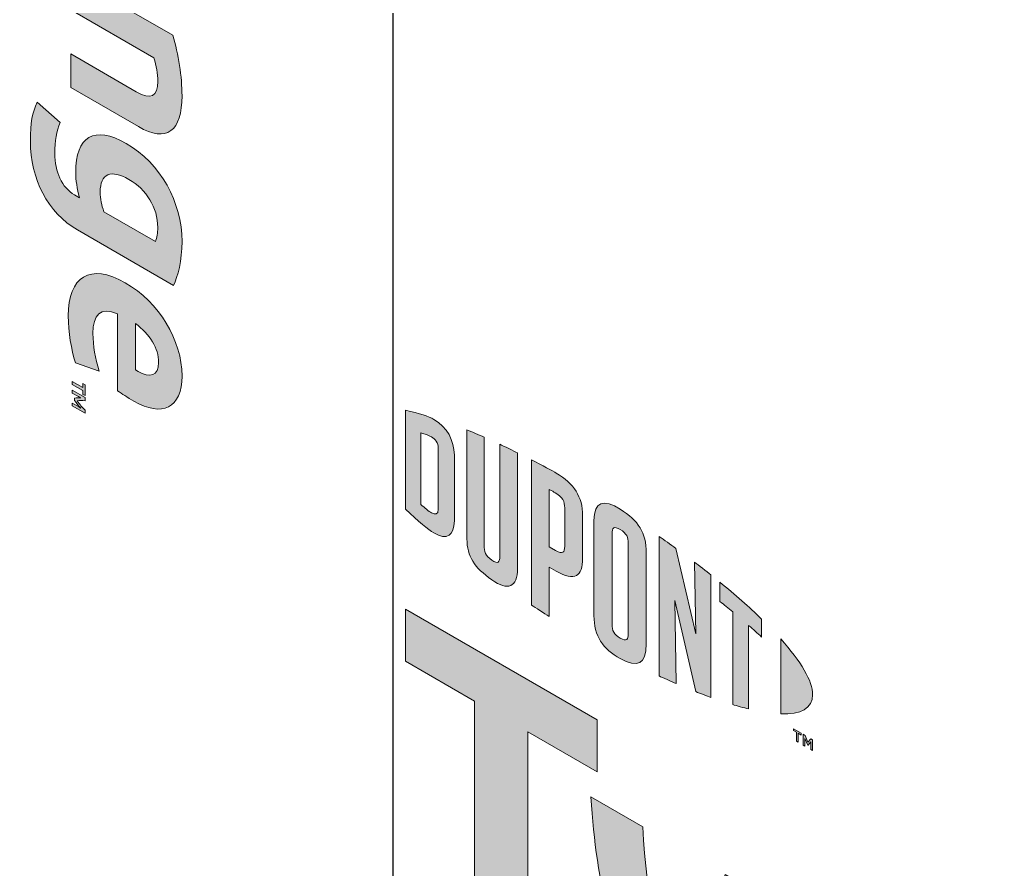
# Model space of a CAD drawing. Header units: inches. Extents: x -20.8 to 74.7, y -53.7 to 19.1.
# Drawn here: x 59.364 to 60.078, y -38.098 to -37.476 of the extents above; entities that cross this region are included whole.
import ezdxf

# ---------------------------------------------------------------- set-up
doc = ezdxf.new("R2010")
doc.units = ezdxf.units.IN
doc.header["$MEASUREMENT"] = 0
for name, color, linetype, lineweight in [('G-ANNO-TTLB', 7, 'Continuous', 0), ('LOGOS', 7, 'Continuous', 0), ('TYVEK', 7, 'Continuous', 0)]:
    doc.layers.add(name, color=color, linetype=linetype, lineweight=lineweight)

# ---------------------------------------------------------------- blocks, each defined once
blk = doc.blocks.new('Block_546')
at = {"layer": 'TYVEK', "true_color": 0x18467f, "transparency": 33554687}
h = blk.add_hatch(color=156, dxfattribs=at)
h.dxf.hatch_style = 2
h.paths.add_polyline_path([(59.40985, -37.74554), (59.40985, -37.74269), (59.41148, -37.74363), (59.41148, -37.75153), (59.40985, -37.75058), (59.40985, -37.74773), (59.40211, -37.74326), (59.40211, -37.74107)])
h = blk.add_hatch(color=156, dxfattribs=at)
h.dxf.hatch_style = 2
edge = h.paths.add_edge_path()
edge.add_spline(control_points=[(59.41148, -37.76434), (59.41148, -37.76434), (59.40211, -37.75893), (59.40211, -37.75893), (59.40211, -37.75893), (59.40211, -37.75692), (59.40211, -37.75692), (59.40211, -37.75692), (59.40659, -37.7595), (59.40659, -37.7595), (59.40717, -37.75984), (59.40775, -37.76021), (59.4083, -37.7606), (59.40684, -37.75898), (59.40533, -37.75716), (59.40373, -37.75506), (59.40373, -37.75506), (59.40373, -37.75334), (59.40373, -37.75334), (59.40534, -37.75309), (59.40686, -37.753), (59.40833, -37.75307), (59.4078, -37.75283), (59.4072, -37.75254), (59.40659, -37.75218), (59.40659, -37.75218), (59.40211, -37.7496), (59.40211, -37.7496), (59.40211, -37.7496), (59.40211, -37.74757), (59.40211, -37.74757), (59.40211, -37.74757), (59.41148, -37.75298), (59.41148, -37.75298), (59.41148, -37.75298), (59.41148, -37.75524), (59.41148, -37.75524), (59.4094, -37.75502), (59.40764, -37.75502), (59.40565, -37.75531), (59.40764, -37.7579), (59.4094, -37.7599), (59.41148, -37.76209), (59.41148, -37.76209), (59.41148, -37.76434), (59.41148, -37.76434)], knot_values=[0, 0, 0, 0, 1, 1, 1, 2, 2, 2, 3, 3, 3, 4, 4, 4, 5, 5, 5, 6, 6, 6, 7, 7, 7, 8, 8, 8, 9, 9, 9, 10, 10, 10, 11, 11, 11, 12, 12, 12, 13, 13, 13, 14, 14, 14, 15, 15, 15, 15], degree=3, periodic=0)
at = {"layer": 'TYVEK'}
blk.add_lwpolyline([(59.40985, -37.74554), (59.40985, -37.74269), (59.41148, -37.74363), (59.41148, -37.75153), (59.40985, -37.75058), (59.40985, -37.74773), (59.40211, -37.74326), (59.40211, -37.74107)], close=True, dxfattribs=at)
blk.add_open_spline([(59.41148, -37.76434), (59.41148, -37.76434), (59.40211, -37.75893), (59.40211, -37.75893), (59.40211, -37.75893), (59.40211, -37.75692), (59.40211, -37.75692), (59.40211, -37.75692), (59.40659, -37.7595), (59.40659, -37.7595), (59.40717, -37.75984), (59.40775, -37.76021), (59.4083, -37.7606), (59.40684, -37.75898), (59.40533, -37.75716), (59.40373, -37.75506), (59.40373, -37.75506), (59.40373, -37.75334), (59.40373, -37.75334), (59.40534, -37.75309), (59.40686, -37.753), (59.40833, -37.75307), (59.4078, -37.75283), (59.4072, -37.75254), (59.40659, -37.75218), (59.40659, -37.75218), (59.40211, -37.7496), (59.40211, -37.7496), (59.40211, -37.7496), (59.40211, -37.74757), (59.40211, -37.74757), (59.40211, -37.74757), (59.41148, -37.75298), (59.41148, -37.75298), (59.41148, -37.75298), (59.41148, -37.75524), (59.41148, -37.75524), (59.4094, -37.75502), (59.40764, -37.75502), (59.40565, -37.75531), (59.40764, -37.7579), (59.4094, -37.7599), (59.41148, -37.76209), (59.41148, -37.76209), (59.41148, -37.76434), (59.41148, -37.76434)], degree=3, knots=[0, 0, 0, 0, 1, 1, 1, 2, 2, 2, 3, 3, 3, 4, 4, 4, 5, 5, 5, 6, 6, 6, 7, 7, 7, 8, 8, 8, 9, 9, 9, 10, 10, 10, 11, 11, 11, 12, 12, 12, 13, 13, 13, 14, 14, 14, 15, 15, 15, 15], dxfattribs=at)
blk = doc.blocks.new('Block_547')
at = {"layer": 'TYVEK', "true_color": 0x18467f, "transparency": 33554687}
h = blk.add_hatch(color=156, dxfattribs=at)
h.dxf.hatch_style = 2
edge = h.paths.add_edge_path()
edge.add_spline(control_points=[(59.40109, -37.44486), (59.40109, -37.44486), (59.4756, -37.48788), (59.4756, -37.48788), (59.4798, -37.50154), (59.48244, -37.5184), (59.48244, -37.53213), (59.48244, -37.55816), (59.47124, -37.56667), (59.45055, -37.55473), (59.45055, -37.55473), (59.40109, -37.52617), (59.40109, -37.52617), (59.40109, -37.52617), (59.40109, -37.50156), (59.40109, -37.50156), (59.40109, -37.50156), (59.449, -37.52922), (59.449, -37.52922), (59.45973, -37.53542), (59.46471, -37.53259), (59.46471, -37.52171), (59.46471, -37.51601), (59.46378, -37.51012), (59.46191, -37.5044), (59.46191, -37.5044), (59.40109, -37.46929), (59.40109, -37.46929), (59.40109, -37.46929), (59.40109, -37.44486), (59.40109, -37.44486)], knot_values=[0, 0, 0, 0, 1, 1, 1, 2, 2, 2, 3, 3, 3, 4, 4, 4, 5, 5, 5, 6, 6, 6, 7, 7, 7, 8, 8, 8, 9, 9, 9, 10, 10, 10, 10], degree=3, periodic=0)
h = blk.add_hatch(color=156, dxfattribs=at)
h.dxf.hatch_style = 2
edge = h.paths.add_edge_path()
edge.add_spline(control_points=[(59.42256, -37.60258), (59.42256, -37.60758), (59.42365, -37.6123), (59.4252, -37.61695), (59.4252, -37.61695), (59.463, -37.63877), (59.463, -37.63877), (59.46393, -37.63592), (59.46471, -37.63245), (59.46471, -37.62852), (59.46471, -37.6139), (59.45631, -37.60067), (59.44355, -37.59331), (59.43064, -37.58586), (59.42256, -37.58885), (59.42256, -37.60258)], knot_values=[0, 0, 0, 0, 1, 1, 1, 2, 2, 2, 3, 3, 3, 4, 4, 4, 5, 5, 5, 5], degree=3, periodic=0)
edge = h.paths.add_edge_path()
edge.add_spline(control_points=[(59.37154, -37.56528), (59.37154, -37.55173), (59.37294, -37.54451), (59.37636, -37.53686), (59.37636, -37.53686), (59.39331, -37.55182), (59.39331, -37.55182), (59.39067, -37.55778), (59.38943, -37.56527), (59.38943, -37.57418), (59.38943, -37.58791), (59.3944, -37.59917), (59.40389, -37.60464), (59.40389, -37.60464), (59.40747, -37.60671), (59.40747, -37.60671), (59.4056, -37.6001), (59.40467, -37.59386), (59.40467, -37.58833), (59.40467, -37.56194), (59.4182, -37.55353), (59.44169, -37.56709), (59.46673, -37.58155), (59.48244, -37.61005), (59.48244, -37.63876), (59.48244, -37.65285), (59.47933, -37.6646), (59.47622, -37.67083), (59.47622, -37.67083), (59.40607, -37.63033), (59.40607, -37.63033), (59.38414, -37.61767), (59.37154, -37.5931), (59.37154, -37.56528)], knot_values=[0, 0, 0, 0, 1, 1, 1, 2, 2, 2, 3, 3, 3, 4, 4, 4, 5, 5, 5, 6, 6, 6, 7, 7, 7, 8, 8, 8, 9, 9, 9, 10, 10, 10, 11, 11, 11, 11], degree=3, periodic=0)
h = blk.add_hatch(color=156, dxfattribs=at)
h.dxf.hatch_style = 2
edge = h.paths.add_edge_path()
edge.add_spline(control_points=[(59.44838, -37.6988), (59.44838, -37.6988), (59.44838, -37.73268), (59.44838, -37.73268), (59.44838, -37.73268), (59.45024, -37.73376), (59.45024, -37.73376), (59.45895, -37.73879), (59.46533, -37.73712), (59.46533, -37.72732), (59.46533, -37.71697), (59.45895, -37.70652), (59.44838, -37.6988)], knot_values=[0, 0, 0, 0, 1, 1, 1, 2, 2, 2, 3, 3, 3, 4, 4, 4, 4], degree=3, periodic=0)
edge = h.paths.add_edge_path()
edge.add_spline(control_points=[(59.40451, -37.72751), (59.4014, -37.71786), (59.39923, -37.70502), (59.39923, -37.69325), (59.39923, -37.66454), (59.41509, -37.65409), (59.44091, -37.66899), (59.46564, -37.68327), (59.48244, -37.71098), (59.48244, -37.73719), (59.48244, -37.76055), (59.46798, -37.76753), (59.44713, -37.7555), (59.44247, -37.75281), (59.43842, -37.75012), (59.43531, -37.74796), (59.43531, -37.74796), (59.43531, -37.69162), (59.43531, -37.69162), (59.42287, -37.68675), (59.41727, -37.6919), (59.41727, -37.70616), (59.41727, -37.7149), (59.41898, -37.72427), (59.42178, -37.73355), (59.42178, -37.73355), (59.40451, -37.72751), (59.40451, -37.72751)], knot_values=[0, 0, 0, 0, 1, 1, 1, 2, 2, 2, 3, 3, 3, 4, 4, 4, 5, 5, 5, 6, 6, 6, 7, 7, 7, 8, 8, 8, 9, 9, 9, 9], degree=3, periodic=0)
at = {"layer": 'TYVEK'}
for points, knots in [([(59.40109, -37.44486), (59.40109, -37.44486), (59.4756, -37.48788), (59.4756, -37.48788), (59.4798, -37.50154), (59.48244, -37.5184), (59.48244, -37.53213), (59.48244, -37.55816), (59.47124, -37.56667), (59.45055, -37.55473), (59.45055, -37.55473), (59.40109, -37.52617), (59.40109, -37.52617), (59.40109, -37.52617), (59.40109, -37.50156), (59.40109, -37.50156), (59.40109, -37.50156), (59.449, -37.52922), (59.449, -37.52922), (59.45973, -37.53542), (59.46471, -37.53259), (59.46471, -37.52171), (59.46471, -37.51601), (59.46378, -37.51012), (59.46191, -37.5044), (59.46191, -37.5044), (59.40109, -37.46929), (59.40109, -37.46929), (59.40109, -37.46929), (59.40109, -37.44486), (59.40109, -37.44486)], [0, 0, 0, 0, 1, 1, 1, 2, 2, 2, 3, 3, 3, 4, 4, 4, 5, 5, 5, 6, 6, 6, 7, 7, 7, 8, 8, 8, 9, 9, 9, 10, 10, 10, 10]), ([(59.37154, -37.56528), (59.37154, -37.55173), (59.37294, -37.54451), (59.37636, -37.53686), (59.37636, -37.53686), (59.39331, -37.55182), (59.39331, -37.55182), (59.39067, -37.55778), (59.38943, -37.56527), (59.38943, -37.57418), (59.38943, -37.58791), (59.3944, -37.59917), (59.40389, -37.60464), (59.40389, -37.60464), (59.40747, -37.60671), (59.40747, -37.60671), (59.4056, -37.6001), (59.40467, -37.59386), (59.40467, -37.58833), (59.40467, -37.56194), (59.4182, -37.55353), (59.44169, -37.56709), (59.46673, -37.58155), (59.48244, -37.61005), (59.48244, -37.63876), (59.48244, -37.65285), (59.47933, -37.6646), (59.47622, -37.67083), (59.47622, -37.67083), (59.40607, -37.63033), (59.40607, -37.63033), (59.38414, -37.61767), (59.37154, -37.5931), (59.37154, -37.56528)], [0, 0, 0, 0, 1, 1, 1, 2, 2, 2, 3, 3, 3, 4, 4, 4, 5, 5, 5, 6, 6, 6, 7, 7, 7, 8, 8, 8, 9, 9, 9, 10, 10, 10, 11, 11, 11, 11]), ([(59.42256, -37.60258), (59.42256, -37.60758), (59.42365, -37.6123), (59.4252, -37.61695), (59.4252, -37.61695), (59.463, -37.63877), (59.463, -37.63877), (59.46393, -37.63592), (59.46471, -37.63245), (59.46471, -37.62852), (59.46471, -37.6139), (59.45631, -37.60067), (59.44355, -37.59331), (59.43064, -37.58586), (59.42256, -37.58885), (59.42256, -37.60258)], [0, 0, 0, 0, 1, 1, 1, 2, 2, 2, 3, 3, 3, 4, 4, 4, 5, 5, 5, 5]), ([(59.40451, -37.72751), (59.4014, -37.71786), (59.39923, -37.70502), (59.39923, -37.69325), (59.39923, -37.66454), (59.41509, -37.65409), (59.44091, -37.66899), (59.46564, -37.68327), (59.48244, -37.71098), (59.48244, -37.73719), (59.48244, -37.76055), (59.46798, -37.76753), (59.44713, -37.7555), (59.44247, -37.75281), (59.43842, -37.75012), (59.43531, -37.74796), (59.43531, -37.74796), (59.43531, -37.69162), (59.43531, -37.69162), (59.42287, -37.68675), (59.41727, -37.6919), (59.41727, -37.70616), (59.41727, -37.7149), (59.41898, -37.72427), (59.42178, -37.73355), (59.42178, -37.73355), (59.40451, -37.72751), (59.40451, -37.72751)], [0, 0, 0, 0, 1, 1, 1, 2, 2, 2, 3, 3, 3, 4, 4, 4, 5, 5, 5, 6, 6, 6, 7, 7, 7, 8, 8, 8, 9, 9, 9, 9]), ([(59.44838, -37.6988), (59.44838, -37.6988), (59.44838, -37.73268), (59.44838, -37.73268), (59.44838, -37.73268), (59.45024, -37.73376), (59.45024, -37.73376), (59.45895, -37.73879), (59.46533, -37.73712), (59.46533, -37.72732), (59.46533, -37.71697), (59.45895, -37.70652), (59.44838, -37.6988)], [0, 0, 0, 0, 1, 1, 1, 2, 2, 2, 3, 3, 3, 4, 4, 4, 4])]:
    blk.add_open_spline(points, degree=3, knots=knots, dxfattribs=at)
blk = doc.blocks.new('Block_545')
at = {"layer": 'TYVEK'}
for name in ['Block_547', 'Block_546']:
    blk.add_blockref(name, (0, 0), dxfattribs=at)
blk = doc.blocks.new('Block_543')
at = {"layer": 'TYVEK'}
blk.add_blockref('Block_545', (0, 0), dxfattribs=at)
blk = doc.blocks.new('Block_845')
at = {"layer": 'LOGOS', "true_color": 0x838484, "transparency": 33554687}
h = blk.add_hatch(color=252, dxfattribs=at)
h.dxf.hatch_style = 2
edge = h.paths.add_edge_path()
edge.add_spline(control_points=[(59.66984, -37.83449), (59.66984, -37.83869), (59.66765, -37.83882), (59.66501, -37.8373), (59.66297, -37.83611), (59.6598, -37.83343), (59.65723, -37.83114), (59.65723, -37.83114), (59.65723, -37.77879), (59.65723, -37.77879), (59.6598, -37.7795), (59.66297, -37.78047), (59.66501, -37.78165), (59.66765, -37.78317), (59.66984, -37.78584), (59.66984, -37.79004), (59.66984, -37.79004), (59.66984, -37.83449), (59.66984, -37.83449)], knot_values=[0, 0, 0, 0, 1, 1, 1, 2, 2, 2, 3, 3, 3, 4, 4, 4, 5, 5, 5, 6, 6, 6, 6], degree=3, periodic=0)
edge = h.paths.add_edge_path()
edge.add_spline(control_points=[(59.66674, -37.76896), (59.6626, -37.76657), (59.65663, -37.76452), (59.64583, -37.76211), (59.64583, -37.76211), (59.64583, -37.83468), (59.64583, -37.83468), (59.65533, -37.84346), (59.6626, -37.84959), (59.66674, -37.85198), (59.67628, -37.85748), (59.68165, -37.8539), (59.68165, -37.84317), (59.68165, -37.84317), (59.68165, -37.79499), (59.68165, -37.79499), (59.68165, -37.78425), (59.67628, -37.77446), (59.66674, -37.76896)], knot_values=[0, 0, 0, 0, 1, 1, 1, 2, 2, 2, 3, 3, 3, 4, 4, 4, 5, 5, 5, 6, 6, 6, 6], degree=3, periodic=0)
h = blk.add_hatch(color=252, dxfattribs=at)
h.dxf.hatch_style = 2
edge = h.paths.add_edge_path()
edge.add_spline(control_points=[(59.71489, -37.869), (59.71489, -37.8732), (59.71363, -37.87513), (59.70905, -37.87185), (59.70456, -37.86864), (59.70336, -37.86576), (59.70336, -37.86079), (59.70336, -37.86079), (59.70336, -37.78181), (59.70336, -37.78181), (59.70037, -37.78046), (59.69372, -37.77768), (59.69087, -37.7765), (59.69087, -37.7765), (59.69087, -37.85638), (59.69087, -37.85638), (59.69087, -37.86913), (59.69627, -37.87721), (59.70905, -37.88627), (59.72075, -37.89456), (59.72791, -37.89192), (59.72791, -37.87776), (59.72791, -37.87776), (59.72791, -37.79337), (59.72791, -37.79337), (59.72547, -37.79212), (59.71747, -37.78828), (59.71489, -37.7871), (59.71489, -37.7871), (59.71489, -37.869), (59.71489, -37.869)], knot_values=[0, 0, 0, 0, 1, 1, 1, 2, 2, 2, 3, 3, 3, 4, 4, 4, 5, 5, 5, 6, 6, 6, 7, 7, 7, 8, 8, 8, 9, 9, 9, 10, 10, 10, 10], degree=3, periodic=0)
h = blk.add_hatch(color=252, dxfattribs=at)
h.dxf.hatch_style = 2
edge = h.paths.add_edge_path()
edge.add_spline(control_points=[(59.76237, -37.86172), (59.76237, -37.86629), (59.76097, -37.8678), (59.75568, -37.86476), (59.75568, -37.86476), (59.75111, -37.86214), (59.75111, -37.86214), (59.75111, -37.86214), (59.75111, -37.82019), (59.75111, -37.82019), (59.75315, -37.82124), (59.75423, -37.82184), (59.75545, -37.82254), (59.76118, -37.82585), (59.76237, -37.82903), (59.76237, -37.83369), (59.76237, -37.83369), (59.76237, -37.86172), (59.76237, -37.86172)], knot_values=[0, 0, 0, 0, 1, 1, 1, 2, 2, 2, 3, 3, 3, 4, 4, 4, 5, 5, 5, 6, 6, 6, 6], degree=3, periodic=0)
edge = h.paths.add_edge_path()
edge.add_spline(control_points=[(59.75621, -37.80814), (59.75395, -37.80684), (59.74568, -37.80239), (59.73809, -37.79852), (59.73809, -37.79852), (59.73809, -37.90482), (59.73809, -37.90482), (59.74067, -37.90646), (59.74745, -37.91078), (59.75111, -37.91301), (59.75111, -37.91301), (59.75111, -37.87691), (59.75111, -37.87691), (59.75111, -37.87691), (59.75621, -37.87984), (59.75621, -37.87984), (59.76986, -37.88767), (59.77553, -37.88393), (59.77553, -37.87043), (59.77553, -37.87043), (59.77553, -37.83911), (59.77553, -37.83911), (59.77553, -37.82589), (59.76916, -37.81562), (59.75621, -37.80814)], knot_values=[0, 0, 0, 0, 1, 1, 1, 2, 2, 2, 3, 3, 3, 4, 4, 4, 5, 5, 5, 6, 6, 6, 7, 7, 7, 8, 8, 8, 8], degree=3, periodic=0)
h = blk.add_hatch(color=252, dxfattribs=at)
h.dxf.hatch_style = 2
edge = h.paths.add_edge_path()
edge.add_spline(control_points=[(59.80891, -37.92571), (59.80891, -37.92991), (59.80769, -37.93138), (59.80307, -37.92887), (59.79833, -37.92629), (59.79704, -37.92321), (59.79704, -37.91885), (59.79704, -37.91885), (59.79704, -37.85258), (59.79704, -37.85258), (59.79704, -37.84823), (59.79833, -37.84656), (59.80307, -37.84946), (59.80769, -37.85228), (59.80891, -37.85524), (59.80891, -37.85944), (59.80891, -37.85944), (59.80891, -37.92571), (59.80891, -37.92571)], knot_values=[0, 0, 0, 0, 1, 1, 1, 2, 2, 2, 3, 3, 3, 4, 4, 4, 5, 5, 5, 6, 6, 6, 6], degree=3, periodic=0)
edge = h.paths.add_edge_path()
edge.add_spline(control_points=[(59.80307, -37.83461), (59.791, -37.82697), (59.78381, -37.82893), (59.78381, -37.84293), (59.78381, -37.84293), (59.78381, -37.91246), (59.78381, -37.91246), (59.78381, -37.92724), (59.79032, -37.93708), (59.80307, -37.9438), (59.81556, -37.95039), (59.82207, -37.9487), (59.82207, -37.93299), (59.82207, -37.93299), (59.82207, -37.86662), (59.82207, -37.86662), (59.82207, -37.85164), (59.81618, -37.8429), (59.80307, -37.83461)], knot_values=[0, 0, 0, 0, 1, 1, 1, 2, 2, 2, 3, 3, 3, 4, 4, 4, 5, 5, 5, 6, 6, 6, 6], degree=3, periodic=0)
h = blk.add_hatch(color=252, dxfattribs=at)
h.dxf.hatch_style = 2
edge = h.paths.add_edge_path()
edge.add_spline(control_points=[(59.85822, -37.92566), (59.85822, -37.92566), (59.84378, -37.86327), (59.84378, -37.86327), (59.83984, -37.86041), (59.83509, -37.85706), (59.83143, -37.85456), (59.83143, -37.85456), (59.83143, -37.95656), (59.83143, -37.95656), (59.83401, -37.95777), (59.84057, -37.96071), (59.84397, -37.96217), (59.84397, -37.96217), (59.84293, -37.90146), (59.84293, -37.90146), (59.84293, -37.90146), (59.85822, -37.96805), (59.85822, -37.96805), (59.86148, -37.96934), (59.86623, -37.97114), (59.86935, -37.97225), (59.86935, -37.97225), (59.86935, -37.88262), (59.86935, -37.88262), (59.86609, -37.88001), (59.86018, -37.87545), (59.85733, -37.8733), (59.85733, -37.8733), (59.85822, -37.92566), (59.85822, -37.92566)], knot_values=[0, 0, 0, 0, 1, 1, 1, 2, 2, 2, 3, 3, 3, 4, 4, 4, 5, 5, 5, 6, 6, 6, 7, 7, 7, 8, 8, 8, 9, 9, 9, 10, 10, 10, 10], degree=3, periodic=0)
h = blk.add_hatch(color=252, dxfattribs=at)
h.dxf.hatch_style = 2
edge = h.paths.add_edge_path()
edge.add_spline(control_points=[(59.87579, -37.90202), (59.87902, -37.90454), (59.88219, -37.90712), (59.88529, -37.90968), (59.88529, -37.90968), (59.88529, -37.97751), (59.88529, -37.97751), (59.88814, -37.97839), (59.89343, -37.97986), (59.89696, -37.9807), (59.89696, -37.9807), (59.89696, -37.91962), (59.89696, -37.91962), (59.90034, -37.92258), (59.90354, -37.92543), (59.90646, -37.92808), (59.90646, -37.92808), (59.90646, -37.915), (59.90646, -37.915), (59.89724, -37.90599), (59.88735, -37.89728), (59.87579, -37.88784), (59.87579, -37.88784), (59.87579, -37.90202), (59.87579, -37.90202)], knot_values=[0, 0, 0, 0, 1, 1, 1, 2, 2, 2, 3, 3, 3, 4, 4, 4, 5, 5, 5, 6, 6, 6, 7, 7, 7, 8, 8, 8, 8], degree=3, periodic=0)
h = blk.add_hatch(color=252, dxfattribs=at)
h.dxf.hatch_style = 2
edge = h.paths.add_edge_path()
edge.add_spline(control_points=[(59.94378, -37.97026), (59.94378, -37.98031), (59.93527, -37.98478), (59.92045, -37.98429), (59.92045, -37.98429), (59.92045, -37.92951), (59.92045, -37.92951), (59.93527, -37.94608), (59.94378, -37.96033), (59.94378, -37.97026)], knot_values=[0, 0, 0, 0, 1, 1, 1, 2, 2, 2, 3, 3, 3, 3], degree=3, periodic=0)
h = blk.add_hatch(color=252, dxfattribs=at)
h.dxf.hatch_style = 2
edge = h.paths.add_edge_path()
edge.add_spline(control_points=[(59.93685, -37.99923), (59.93685, -37.99923), (59.93826, -38.00004), (59.93826, -38.00004), (59.93826, -38.00004), (59.94034, -38.00498), (59.94034, -38.00498), (59.94034, -38.00498), (59.94242, -38.00244), (59.94242, -38.00244), (59.94242, -38.00244), (59.94378, -38.00323), (59.94378, -38.00323), (59.94378, -38.00323), (59.94378, -38.01112), (59.94378, -38.01112), (59.94378, -38.01112), (59.9425, -38.01038), (59.9425, -38.01038), (59.9425, -38.01038), (59.9425, -38.00477), (59.9425, -38.00477), (59.9425, -38.00477), (59.94038, -38.00731), (59.94038, -38.00731), (59.94038, -38.00731), (59.94025, -38.00724), (59.94025, -38.00724), (59.94025, -38.00724), (59.93812, -38.00224), (59.93812, -38.00224), (59.93812, -38.00224), (59.93812, -38.00785), (59.93812, -38.00785), (59.93812, -38.00785), (59.93685, -38.00712), (59.93685, -38.00712), (59.93685, -38.00712), (59.93685, -37.99923), (59.93685, -37.99923)], knot_values=[0, 0, 0, 0, 1, 1, 1, 2, 2, 2, 3, 3, 3, 4, 4, 4, 5, 5, 5, 6, 6, 6, 7, 7, 7, 8, 8, 8, 9, 9, 9, 10, 10, 10, 11, 11, 11, 12, 12, 12, 13, 13, 13, 13], degree=3, periodic=0)
edge = h.paths.add_edge_path()
edge.add_spline(control_points=[(59.93193, -37.99777), (59.93193, -37.99777), (59.92981, -37.99654), (59.92981, -37.99654), (59.92981, -37.99654), (59.92981, -37.99516), (59.92981, -37.99516), (59.92981, -37.99516), (59.93537, -37.99837), (59.93537, -37.99837), (59.93537, -37.99837), (59.93537, -37.99976), (59.93537, -37.99976), (59.93537, -37.99976), (59.93325, -37.99853), (59.93325, -37.99853), (59.93325, -37.99853), (59.93325, -38.00504), (59.93325, -38.00504), (59.93325, -38.00504), (59.93193, -38.00428), (59.93193, -38.00428), (59.93193, -38.00428), (59.93193, -37.99777), (59.93193, -37.99777)], knot_values=[0, 0, 0, 0, 1, 1, 1, 2, 2, 2, 3, 3, 3, 4, 4, 4, 5, 5, 5, 6, 6, 6, 7, 7, 7, 8, 8, 8, 8], degree=3, periodic=0)
at = {"layer": 'LOGOS'}
for points, knots in [([(59.66674, -37.76896), (59.6626, -37.76657), (59.65663, -37.76452), (59.64583, -37.76211), (59.64583, -37.76211), (59.64583, -37.83468), (59.64583, -37.83468), (59.65533, -37.84346), (59.6626, -37.84959), (59.66674, -37.85198), (59.67628, -37.85748), (59.68165, -37.8539), (59.68165, -37.84317), (59.68165, -37.84317), (59.68165, -37.79499), (59.68165, -37.79499), (59.68165, -37.78425), (59.67628, -37.77446), (59.66674, -37.76896)], [0, 0, 0, 0, 1, 1, 1, 2, 2, 2, 3, 3, 3, 4, 4, 4, 5, 5, 5, 6, 6, 6, 6]), ([(59.71489, -37.869), (59.71489, -37.8732), (59.71363, -37.87513), (59.70905, -37.87185), (59.70456, -37.86864), (59.70336, -37.86576), (59.70336, -37.86079), (59.70336, -37.86079), (59.70336, -37.78181), (59.70336, -37.78181), (59.70037, -37.78046), (59.69372, -37.77768), (59.69087, -37.7765), (59.69087, -37.7765), (59.69087, -37.85638), (59.69087, -37.85638), (59.69087, -37.86913), (59.69627, -37.87721), (59.70905, -37.88627), (59.72075, -37.89456), (59.72791, -37.89192), (59.72791, -37.87776), (59.72791, -37.87776), (59.72791, -37.79337), (59.72791, -37.79337), (59.72547, -37.79212), (59.71747, -37.78828), (59.71489, -37.7871), (59.71489, -37.7871), (59.71489, -37.869), (59.71489, -37.869)], [0, 0, 0, 0, 1, 1, 1, 2, 2, 2, 3, 3, 3, 4, 4, 4, 5, 5, 5, 6, 6, 6, 7, 7, 7, 8, 8, 8, 9, 9, 9, 10, 10, 10, 10]), ([(59.66984, -37.83449), (59.66984, -37.83869), (59.66765, -37.83882), (59.66501, -37.8373), (59.66297, -37.83611), (59.6598, -37.83343), (59.65723, -37.83114), (59.65723, -37.83114), (59.65723, -37.77879), (59.65723, -37.77879), (59.6598, -37.7795), (59.66297, -37.78047), (59.66501, -37.78165), (59.66765, -37.78317), (59.66984, -37.78584), (59.66984, -37.79004), (59.66984, -37.79004), (59.66984, -37.83449), (59.66984, -37.83449)], [0, 0, 0, 0, 1, 1, 1, 2, 2, 2, 3, 3, 3, 4, 4, 4, 5, 5, 5, 6, 6, 6, 6]), ([(59.75621, -37.80814), (59.75395, -37.80684), (59.74568, -37.80239), (59.73809, -37.79852), (59.73809, -37.79852), (59.73809, -37.90482), (59.73809, -37.90482), (59.74067, -37.90646), (59.74745, -37.91078), (59.75111, -37.91301), (59.75111, -37.91301), (59.75111, -37.87691), (59.75111, -37.87691), (59.75111, -37.87691), (59.75621, -37.87984), (59.75621, -37.87984), (59.76986, -37.88767), (59.77553, -37.88393), (59.77553, -37.87043), (59.77553, -37.87043), (59.77553, -37.83911), (59.77553, -37.83911), (59.77553, -37.82589), (59.76916, -37.81562), (59.75621, -37.80814)], [0, 0, 0, 0, 1, 1, 1, 2, 2, 2, 3, 3, 3, 4, 4, 4, 5, 5, 5, 6, 6, 6, 7, 7, 7, 8, 8, 8, 8]), ([(59.76237, -37.86172), (59.76237, -37.86629), (59.76097, -37.8678), (59.75568, -37.86476), (59.75568, -37.86476), (59.75111, -37.86214), (59.75111, -37.86214), (59.75111, -37.86214), (59.75111, -37.82019), (59.75111, -37.82019), (59.75315, -37.82124), (59.75423, -37.82184), (59.75545, -37.82254), (59.76118, -37.82585), (59.76237, -37.82903), (59.76237, -37.83369), (59.76237, -37.83369), (59.76237, -37.86172), (59.76237, -37.86172)], [0, 0, 0, 0, 1, 1, 1, 2, 2, 2, 3, 3, 3, 4, 4, 4, 5, 5, 5, 6, 6, 6, 6]), ([(59.80307, -37.83461), (59.791, -37.82697), (59.78381, -37.82893), (59.78381, -37.84293), (59.78381, -37.84293), (59.78381, -37.91246), (59.78381, -37.91246), (59.78381, -37.92724), (59.79032, -37.93708), (59.80307, -37.9438), (59.81556, -37.95039), (59.82207, -37.9487), (59.82207, -37.93299), (59.82207, -37.93299), (59.82207, -37.86662), (59.82207, -37.86662), (59.82207, -37.85164), (59.81618, -37.8429), (59.80307, -37.83461)], [0, 0, 0, 0, 1, 1, 1, 2, 2, 2, 3, 3, 3, 4, 4, 4, 5, 5, 5, 6, 6, 6, 6]), ([(59.80891, -37.92571), (59.80891, -37.92991), (59.80769, -37.93138), (59.80307, -37.92887), (59.79833, -37.92629), (59.79704, -37.92321), (59.79704, -37.91885), (59.79704, -37.91885), (59.79704, -37.85258), (59.79704, -37.85258), (59.79704, -37.84823), (59.79833, -37.84656), (59.80307, -37.84946), (59.80769, -37.85228), (59.80891, -37.85524), (59.80891, -37.85944), (59.80891, -37.85944), (59.80891, -37.92571), (59.80891, -37.92571)], [0, 0, 0, 0, 1, 1, 1, 2, 2, 2, 3, 3, 3, 4, 4, 4, 5, 5, 5, 6, 6, 6, 6]), ([(59.85822, -37.92566), (59.85822, -37.92566), (59.84378, -37.86327), (59.84378, -37.86327), (59.83984, -37.86041), (59.83509, -37.85706), (59.83143, -37.85456), (59.83143, -37.85456), (59.83143, -37.95656), (59.83143, -37.95656), (59.83401, -37.95777), (59.84057, -37.96071), (59.84397, -37.96217), (59.84397, -37.96217), (59.84293, -37.90146), (59.84293, -37.90146), (59.84293, -37.90146), (59.85822, -37.96805), (59.85822, -37.96805), (59.86148, -37.96934), (59.86623, -37.97114), (59.86935, -37.97225), (59.86935, -37.97225), (59.86935, -37.88262), (59.86935, -37.88262), (59.86609, -37.88001), (59.86018, -37.87545), (59.85733, -37.8733), (59.85733, -37.8733), (59.85822, -37.92566), (59.85822, -37.92566)], [0, 0, 0, 0, 1, 1, 1, 2, 2, 2, 3, 3, 3, 4, 4, 4, 5, 5, 5, 6, 6, 6, 7, 7, 7, 8, 8, 8, 9, 9, 9, 10, 10, 10, 10]), ([(59.87579, -37.90202), (59.87902, -37.90454), (59.88219, -37.90712), (59.88529, -37.90968), (59.88529, -37.90968), (59.88529, -37.97751), (59.88529, -37.97751), (59.88814, -37.97839), (59.89343, -37.97986), (59.89696, -37.9807), (59.89696, -37.9807), (59.89696, -37.91962), (59.89696, -37.91962), (59.90034, -37.92258), (59.90354, -37.92543), (59.90646, -37.92808), (59.90646, -37.92808), (59.90646, -37.915), (59.90646, -37.915), (59.89724, -37.90599), (59.88735, -37.89728), (59.87579, -37.88784), (59.87579, -37.88784), (59.87579, -37.90202), (59.87579, -37.90202)], [0, 0, 0, 0, 1, 1, 1, 2, 2, 2, 3, 3, 3, 4, 4, 4, 5, 5, 5, 6, 6, 6, 7, 7, 7, 8, 8, 8, 8]), ([(59.94378, -37.97026), (59.94378, -37.98031), (59.93527, -37.98478), (59.92045, -37.98429), (59.92045, -37.98429), (59.92045, -37.92951), (59.92045, -37.92951), (59.93527, -37.94608), (59.94378, -37.96033), (59.94378, -37.97026)], [0, 0, 0, 0, 1, 1, 1, 2, 2, 2, 3, 3, 3, 3]), ([(59.93193, -37.99777), (59.93193, -37.99777), (59.92981, -37.99654), (59.92981, -37.99654), (59.92981, -37.99654), (59.92981, -37.99516), (59.92981, -37.99516), (59.92981, -37.99516), (59.93537, -37.99837), (59.93537, -37.99837), (59.93537, -37.99837), (59.93537, -37.99976), (59.93537, -37.99976), (59.93537, -37.99976), (59.93325, -37.99853), (59.93325, -37.99853), (59.93325, -37.99853), (59.93325, -38.00504), (59.93325, -38.00504), (59.93325, -38.00504), (59.93193, -38.00428), (59.93193, -38.00428), (59.93193, -38.00428), (59.93193, -37.99777), (59.93193, -37.99777)], [0, 0, 0, 0, 1, 1, 1, 2, 2, 2, 3, 3, 3, 4, 4, 4, 5, 5, 5, 6, 6, 6, 7, 7, 7, 8, 8, 8, 8]), ([(59.93685, -37.99923), (59.93685, -37.99923), (59.93826, -38.00004), (59.93826, -38.00004), (59.93826, -38.00004), (59.94034, -38.00498), (59.94034, -38.00498), (59.94034, -38.00498), (59.94242, -38.00244), (59.94242, -38.00244), (59.94242, -38.00244), (59.94378, -38.00323), (59.94378, -38.00323), (59.94378, -38.00323), (59.94378, -38.01112), (59.94378, -38.01112), (59.94378, -38.01112), (59.9425, -38.01038), (59.9425, -38.01038), (59.9425, -38.01038), (59.9425, -38.00477), (59.9425, -38.00477), (59.9425, -38.00477), (59.94038, -38.00731), (59.94038, -38.00731), (59.94038, -38.00731), (59.94025, -38.00724), (59.94025, -38.00724), (59.94025, -38.00724), (59.93812, -38.00224), (59.93812, -38.00224), (59.93812, -38.00224), (59.93812, -38.00785), (59.93812, -38.00785), (59.93812, -38.00785), (59.93685, -38.00712), (59.93685, -38.00712), (59.93685, -38.00712), (59.93685, -37.99923), (59.93685, -37.99923)], [0, 0, 0, 0, 1, 1, 1, 2, 2, 2, 3, 3, 3, 4, 4, 4, 5, 5, 5, 6, 6, 6, 7, 7, 7, 8, 8, 8, 9, 9, 9, 10, 10, 10, 11, 11, 11, 12, 12, 12, 13, 13, 13, 13])]:
    blk.add_open_spline(points, degree=3, knots=knots, dxfattribs=at)
blk = doc.blocks.new('Block_849')
at = {"layer": 'LOGOS', "true_color": 0x838484, "transparency": 33554687}
h = blk.add_hatch(color=252, dxfattribs=at)
h.dxf.hatch_style = 2
h.paths.add_polyline_path([(59.78613, -37.98871), (59.64583, -37.90771), (59.64583, -37.94581), (59.6965, -37.97506), (59.6965, -38.15556), (59.73546, -38.17805), (59.73546, -37.99755), (59.78613, -38.02681)])
at = {"layer": 'LOGOS'}
blk.add_lwpolyline([(59.78613, -37.98871), (59.64583, -37.90771), (59.64583, -37.94581), (59.6965, -37.97506), (59.6965, -38.15556), (59.73546, -38.17805), (59.73546, -37.99755), (59.78613, -38.02681)], close=True, dxfattribs=at)
blk = doc.blocks.new('Block_848')
at = {"layer": 'LOGOS', "true_color": 0x838484, "transparency": 33554687}
h = blk.add_hatch(color=252, dxfattribs=at)
h.dxf.hatch_style = 2
edge = h.paths.add_edge_path()
edge.add_spline(control_points=[(59.87971, -38.10176), (59.87971, -38.10176), (59.84598, -38.2024), (59.84598, -38.2024), (59.83163, -38.16031), (59.82229, -38.1196), (59.81943, -38.06696), (59.81943, -38.06696), (59.78157, -38.0451), (59.78157, -38.0451), (59.78565, -38.11022), (59.79791, -38.15758), (59.82733, -38.23109), (59.82733, -38.23109), (59.8349, -38.23546), (59.8349, -38.23546), (59.8349, -38.23546), (59.81561, -38.29299), (59.81561, -38.29299), (59.81561, -38.29299), (59.85321, -38.31469), (59.85321, -38.31469), (59.85321, -38.31469), (59.91731, -38.12347), (59.91731, -38.12347), (59.91731, -38.12347), (59.87971, -38.10176), (59.87971, -38.10176)], knot_values=[0, 0, 0, 0, 1, 1, 1, 2, 2, 2, 3, 3, 3, 4, 4, 4, 5, 5, 5, 6, 6, 6, 7, 7, 7, 8, 8, 8, 9, 9, 9, 9], degree=3, periodic=0)
at = {"layer": 'LOGOS'}
blk.add_open_spline([(59.87971, -38.10176), (59.87971, -38.10176), (59.84598, -38.2024), (59.84598, -38.2024), (59.83163, -38.16031), (59.82229, -38.1196), (59.81943, -38.06696), (59.81943, -38.06696), (59.78157, -38.0451), (59.78157, -38.0451), (59.78565, -38.11022), (59.79791, -38.15758), (59.82733, -38.23109), (59.82733, -38.23109), (59.8349, -38.23546), (59.8349, -38.23546), (59.8349, -38.23546), (59.81561, -38.29299), (59.81561, -38.29299), (59.81561, -38.29299), (59.85321, -38.31469), (59.85321, -38.31469), (59.85321, -38.31469), (59.91731, -38.12347), (59.91731, -38.12347), (59.91731, -38.12347), (59.87971, -38.10176), (59.87971, -38.10176)], degree=3, knots=[0, 0, 0, 0, 1, 1, 1, 2, 2, 2, 3, 3, 3, 4, 4, 4, 5, 5, 5, 6, 6, 6, 7, 7, 7, 8, 8, 8, 9, 9, 9, 9], dxfattribs=at)
blk.add_blockref('Block_849', (0, 0), dxfattribs=at)
blk = doc.blocks.new('Block_847')
at = {"layer": 'LOGOS'}
blk.add_blockref('Block_848', (0, 0), dxfattribs=at)
blk = doc.blocks.new('Block_846')
at = {"layer": 'LOGOS'}
blk.add_blockref('Block_847', (0, 0), dxfattribs=at)
blk = doc.blocks.new('Block_844')
at = {"layer": 'LOGOS'}
for name in ['Block_845', 'Block_846']:
    blk.add_blockref(name, (0, 0), dxfattribs=at)

msp = doc.modelspace()

# ---------------------------------------------------------------- hatches: boundary and pattern name
at = {"layer": 'G-ANNO-TTLB', "true_color": 0xb9529f, "transparency": 33554687}
h = msp.add_hatch(color=233, dxfattribs=at)
edge = h.paths.add_edge_path()
edge.add_spline(control_points=[(70.26527, -53.74872), (70.26527, -53.74872), (29.56524, -53.74872), (29.56524, -53.74872), (29.56524, -53.74872), (29.56524, -19.61342), (29.56524, -19.61342), (29.56524, -19.61342), (70.26527, -19.61342), (70.26527, -19.61342), (70.26527, -19.61342), (70.26527, -53.74872), (70.26527, -53.74872)], knot_values=[0, 0, 0, 0, 1, 1, 1, 2, 2, 2, 3, 3, 3, 4, 4, 4, 4], degree=3, periodic=0)
edge = h.paths.add_edge_path()
edge.add_spline(control_points=[(29.69027, -19.73846), (29.69027, -19.73846), (29.69027, -53.62369), (29.69027, -53.62369), (29.69027, -53.62369), (70.14023, -53.62369), (70.14023, -53.62369), (70.14023, -53.62369), (70.14023, -19.73846), (70.14023, -19.73846), (70.14023, -19.73846), (29.69027, -19.73846), (29.69027, -19.73846)], knot_values=[0, 0, 0, 0, 1, 1, 1, 2, 2, 2, 3, 3, 3, 4, 4, 4, 4], degree=3, periodic=0)
edge.add_line((29.69027, -19.73846), (29.69027, -19.73846))

# ---------------------------------------------------------------- linework, layer by layer
at = {"layer": 'G-ANNO-TTLB'}
for points in [[(70.26527, -53.74872), (70.26527, -53.74872), (29.56524, -53.74872), (29.56524, -53.74872), (29.56524, -53.74872), (29.56524, -19.61342), (29.56524, -19.61342), (29.56524, -19.61342), (70.26527, -19.61342), (70.26527, -19.61342), (70.26527, -19.61342), (70.26527, -53.74872), (70.26527, -53.74872)], [(29.69027, -19.73846), (29.69027, -19.73846), (29.69027, -53.62369), (29.69027, -53.62369), (29.69027, -53.62369), (70.14023, -53.62369), (70.14023, -53.62369), (70.14023, -53.62369), (70.14023, -19.73846), (70.14023, -19.73846), (70.14023, -19.73846), (29.69027, -19.73846), (29.69027, -19.73846)]]:
    msp.add_open_spline(points, degree=3, knots=[0, 0, 0, 0, 1, 1, 1, 2, 2, 2, 3, 3, 3, 4, 4, 4, 4], dxfattribs=at)
at = {"layer": 'TYVEK', "color": 1, "lineweight": 25, "true_color": 0xff0000}
msp.add_lwpolyline([(59.63693, -34.36363), (59.35331, -34.20141), (59.35331, -39.06269), (59.63693, -39.22525)], close=True, dxfattribs=at)

# ---------------------------------------------------------------- block references
at = {"layer": 'LOGOS'}
msp.add_blockref('Block_844', (0, 0), dxfattribs=at)
at = {"layer": 'TYVEK'}
msp.add_blockref('Block_543', (0, 0), dxfattribs=at)

doc.saveas('drawing.dxf')
